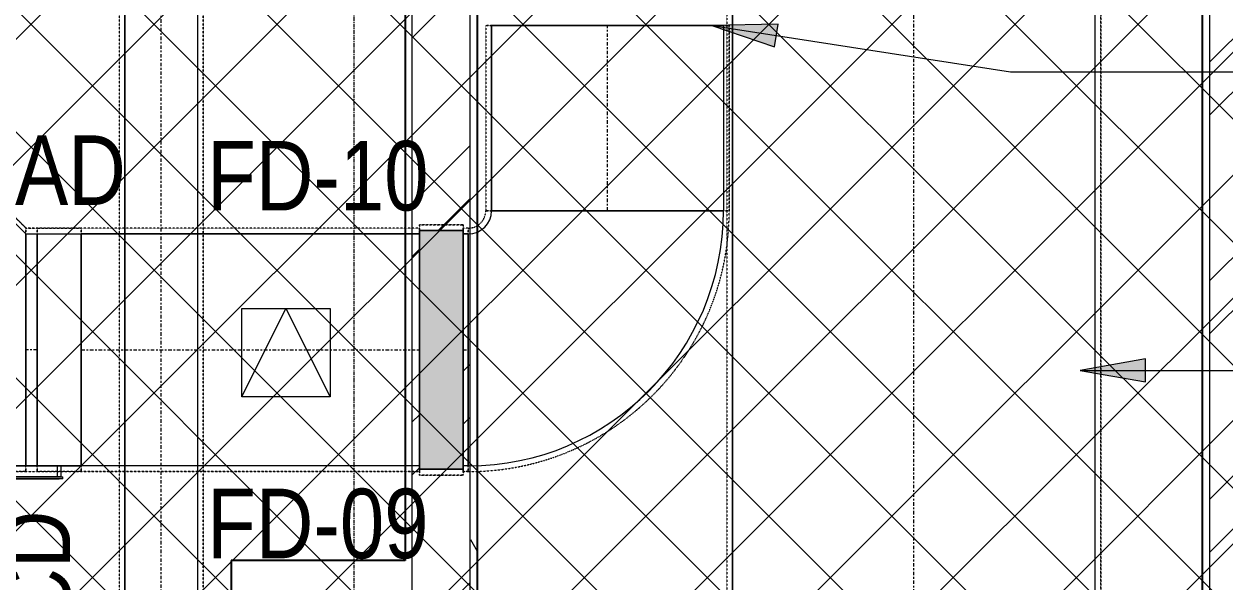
# Model space of a CAD drawing. Header units: inches. Extents: x -83664 to 20107, y -47222 to 19398.
# Drawn here: x -47112 to -42972, y -18410 to -16489 of the extents above; entities that cross this region are included whole.
import ezdxf

# ---------------------------------------------------------------- set-up
doc = ezdxf.new("R2010")
doc.units = ezdxf.units.IN
doc.header["$MEASUREMENT"] = 0
for name, pattern in [('Center', [29.999999, 12, -6, 6, -6]), ('Grid Line', [22.225, 12.7, -3.175, 3.175, -3.175]), ('Hidden 0_50', [1.0584, 0.5292, -0.5292])]:
    doc.linetypes.add(name, pattern=pattern)
doc.layers.add('A-DETL', color=7, linetype='Continuous', lineweight=18, true_color=0x00a600)
doc.layers.add('M-HVAC-DUCT', color=7, linetype='Continuous', lineweight=9, true_color=0xffe97f)
for name, color, linetype, lineweight in [('A-DETL-GENF', 7, 'Continuous', 9), ('A-WALL', 7, 'Continuous', 9), ('A-WALL-PATT', 7, 'Continuous', 25), ('G-ANNO-TEXT', 7, 'Continuous', 9), ('M-HVAC-DUCT-CNTR', 7, 'Center', 9), ('M-HVAC-DUCT-IDEN', 7, 'Continuous', 18), ('S-GRID', 7, 'Continuous', 9)]:
    doc.layers.add(name, color=color, linetype=linetype, lineweight=lineweight)
doc.styles.add('Arial Narrow_21', font='ARIALN.TTF', dxfattribs={"height": 240})
pattern_1 = [(0, (0, 0), (1219.2, 304.8), [50.292, -864.108, 50.292, -864.108, -4876.8]), (0, (0, 0), (1219.2, 304.8), [-1828.8, 50.292, -1778.508, 50.292, -864.108, -2133.6]), (0, (0, 0), (1219.2, 304.8), [-4572, 50.292, -559.308, 50.292, -1473.708]), (120, (457.2, 152.4), (-873.56454, 903.4582), [50.292, -864.108, 50.292, -864.108, -4876.8]), (120, (457.2, 152.4), (-873.56454, 903.4582), [-1828.8, 50.292, -1778.508, 50.292, -864.108, -2133.6]), (120, (457.2, 152.4), (-873.56454, 903.4582), [-4572, 50.292, -559.308, 50.292, -1473.708]), (240, (609.6, 762), (-345.63546, -1208.2582), [50.292, -864.108, 50.292, -864.108, -4876.8]), (240, (609.6, 762), (-345.63546, -1208.2582), [-1828.8, 50.292, -1778.508, 50.292, -864.108, -2133.6]), (240, (609.6, 762), (-345.63546, -1208.2582), [-4572, 50.292, -559.308, 50.292, -1473.708])]
pattern_2 = [(45, (0, 0), (-377.1708, 377.1708), []), (45, (0, 571.5), (-377.1708, 377.1708), [])]

# ---------------------------------------------------------------- blocks, each defined once
blk = doc.blocks.new('TEMW-ME-DMP-Volume Control Damper - Standard-8296306-FIRST FLOOR AC CONDITIONING LAYOUT - PART A')
at = {"layer": 'M-HVAC-DUCT', "color": 6, "true_color": 0xff00ff}
for p, q in [((-165.1, 438.1), (-165.1, 444.45)), ((-152.4, 444.45), (-165.1, 444.45)), ((-165.1, 438.1), (-152.4, 438.1)), ((0, 444.45), (-152.4, 444.45)), ((-152.4, 444.45), (0, 444.45)), ((0, 438.1), (-152.4, 438.1)), ((-152.4, 438.1), (0, 438.1)), ((-6.35, 400), (-6.35, 438.1)), ((6.35, 438.1), (-6.35, 438.1)), ((6.35, 438.1), (-6.35, 438.1)), ((12.7, 444.45), (0, 444.45)), ((0, 438.1), (12.7, 438.1)), ((6.35, 438.1), (6.35, 400)), ((12.7, 444.45), (12.7, 438.1)), ((-76.2, 400), (-76.2, -400)), ((-76.2, -400), (-76.2, 400)), ((76.2, 400), (-76.2, 400)), ((-76.2, 400), (76.2, 400)), ((-76.2, 400), (76.2, 400)), ((-6.35, 400), (6.35, 400)), ((-6.35, 400), (6.35, 400)), ((76.2, 400), (76.2, -400)), ((76.2, -400), (76.2, 400)), ((-76.2, -400), (76.2, -400)), ((-76.2, -400), (76.2, -400)), ((-76.2, -400), (76.2, -400))]:
    blk.add_line(p, q, dxfattribs=at)
blk = doc.blocks.new('M_Rectangular Elbow - Radius - 0_6 W-8296417-FIRST FLOOR AC CONDITIONING LAYOUT - PART A')
at = {"layer": 'M-HVAC-DUCT', "color": 6, "true_color": 0xff00ff}
for p, q in [((-400, 480), (400, 480)), ((400, 480), (-400, 480)), ((-480, 400), (-480, -400)), ((-480, -400), (-480, 400))]:
    blk.add_line(p, q, dxfattribs=at)
for radius in [80, 80, 880, 880]:
    blk.add_arc((-480, 480), radius, 270, 0, dxfattribs=at)
blk = doc.blocks.new('GCE-DA-Fire Damper-Rectangular - Standard-8296418-FIRST FLOOR AC CONDITIONING LAYOUT - PART A')
at = {"layer": 'A-DETL-GENF', "true_color": 0xff00ff}
blk.add_hatch(color=6, dxfattribs=at).paths.add_polyline_path([(75, -412), (-75, -412), (-75, 412), (75, 412)])
at = {"layer": 'A-DETL-GENF', "color": 6, "true_color": 0xff00ff}
for p, q in [((75, 412), (-75, 412)), ((-75, 412), (-75, -412)), ((75, -412), (75, 412)), ((-75, -412), (75, -412))]:
    blk.add_line(p, q, dxfattribs=at)
at = {"layer": 'M-HVAC-DUCT', "color": 6, "true_color": 0xff00ff}
for p, q in [((-75, -412), (-75, 412)), ((-75, 412), (75, 412)), ((75, 412), (75, -412)), ((75, -412), (-75, -412))]:
    blk.add_line(p, q, dxfattribs=at)
blk = doc.blocks.new('M_Rec Tap - Beveled - Standard-8348705-FIRST FLOOR AC CONDITIONING LAYOUT - PART A')
at = {"layer": 'M-HVAC-DUCT', "color": 6, "true_color": 0xff00ff}
for p, q in [((0, 500), (-6.096, 500)), ((-6.096, -400), (-6.096, 500)), ((-6.096, 500), (-6.096, -400)), ((-6.096, 500), (0, 500)), ((100, 400), (0, 500)), ((100, 400), (0, 500)), ((100, 400), (100, -400)), ((100, -400), (100, 400)), ((-6.096, -400), (100, -400)), ((100, -400), (-6.096, -400))]:
    blk.add_line(p, q, dxfattribs=at)
blk = doc.blocks.new('TEMW-SMBZ-HO-BM-HVAC-00002_rvt-1-FIRST FLOOR AC CONDITIONING LAYOUT - PART A')
at = {"layer": 'M-HVAC-DUCT', "color": 30, "linetype": 'Hidden 0_50', "true_color": 0xff7f00}
for p, q in [((106769.4, 85950.6), (106769.4, 76441.7)), ((106769.4, 85950.6), (106769.4, 76441.7)), ((108059.4, 76441.7), (108059.4, 85950.6)), ((108059.4, 85950.6), (108059.4, 76441.7))]:
    blk.add_line(p, q, dxfattribs=at)
at = {"layer": 'M-HVAC-DUCT', "color": 30, "true_color": 0xff7f00}
for p, q in [((106789.4, 76441.7), (106789.4, 85950.6)), ((106789.4, 85950.6), (106789.4, 76441.7)), ((108039.4, 85950.6), (108039.4, 76441.7)), ((108039.4, 85950.6), (108039.4, 76441.7))]:
    blk.add_line(p, q, dxfattribs=at)
at = {"layer": 'M-HVAC-DUCT', "color": 6, "linetype": 'Hidden 0_50', "true_color": 0xff00ff}
for p, q in [((104673, 81921.9), (104673, 78888)), ((104673, 81921.9), (104673, 78888)), ((104963, 78888), (104963, 81921.9)), ((104963, 81921.9), (104963, 78888)), ((106777.7, 81878.3), (105937.7, 81878.3)), ((105937.7, 81878.3), (106777.7, 81878.3)), ((105937.7, 81878.3), (105937.7, 81239.3)), ((105937.7, 81878.3), (105937.7, 81239.3)), ((106777.7, 81239.3), (106777.7, 81878.3)), ((106777.7, 81878.3), (106777.7, 81239.3)), ((104351.7, 81179.3), (104251.7, 81279.3)), ((104251.7, 81279.3), (104351.7, 81179.3)), ((106777.7, 81239.3), (105937.7, 81239.3)), ((105937.7, 81239.3), (106777.7, 81239.3)), ((106777.7, 81239.3), (105937.7, 81239.3)), ((105937.7, 81239.3), (106777.7, 81239.3)), ((104351.7, 81179.3), (104351.7, 80339.3)), ((104351.7, 80339.3), (104351.7, 81179.3)), ((104390.2, 81179.3), (104351.7, 81179.3)), ((104351.7, 81179.3), (104390.2, 81179.3)), ((104351.7, 80339.3), (104351.7, 81179.3)), ((104351.7, 81179.3), (104351.7, 80339.3)), ((104390.2, 81179.3), (104390.2, 80339.3)), ((104390.2, 80339.3), (104390.2, 81179.3)), ((104542.6, 81179.3), (104390.2, 81179.3)), ((104390.2, 81179.3), (104390.2, 80339.3)), ((104390.2, 80339.3), (104390.2, 81179.3)), ((104390.2, 81179.3), (104542.6, 81179.3)), ((104542.6, 80339.3), (104542.6, 81179.3)), ((104542.6, 81179.3), (104542.6, 80339.3)), ((105709.4, 81179.3), (104542.6, 81179.3)), ((105709.4, 81179.3), (104542.6, 81179.3)), ((104542.6, 80339.3), (104542.6, 81179.3)), ((104542.6, 81179.3), (104542.6, 80339.3)), ((105859.4, 81191.3), (105709.4, 81191.3)), ((105709.4, 81191.3), (105709.4, 80327.3)), ((105709.4, 80327.3), (105709.4, 81191.3)), ((105709.4, 81191.3), (105859.4, 81191.3)), ((105709.4, 80339.3), (105709.4, 81179.3)), ((105709.4, 81179.3), (105709.4, 80339.3)), ((105859.4, 80327.3), (105859.4, 81191.3)), ((105859.4, 81191.3), (105859.4, 80327.3)), ((105859.4, 80339.3), (105859.4, 81179.3)), ((105859.4, 81179.3), (105859.4, 80339.3)), ((105877.7, 81179.3), (105859.4, 81179.3)), ((105877.7, 81179.3), (105859.4, 81179.3)), ((105877.7, 81179.3), (105877.7, 80339.3)), ((105877.7, 80339.3), (105877.7, 81179.3)), ((105877.7, 80339.3), (105877.7, 81179.3)), ((105877.7, 81179.3), (105877.7, 80339.3)), ((104225.6, 80339.3), (104351.7, 80339.3)), ((104351.7, 80339.3), (104225.6, 80339.3)), ((104351.7, 80339.3), (104390.2, 80339.3)), ((104351.7, 80339.3), (104390.2, 80339.3)), ((104390.2, 80339.3), (104542.6, 80339.3)), ((104542.6, 80339.3), (104390.2, 80339.3)), ((104542.6, 80339.3), (105709.4, 80339.3)), ((105709.4, 80339.3), (104542.6, 80339.3)), ((105709.4, 80327.3), (105859.4, 80327.3)), ((105859.4, 80327.3), (105709.4, 80327.3)), ((105859.4, 80339.3), (105877.7, 80339.3)), ((105877.7, 80339.3), (105859.4, 80339.3))]:
    blk.add_line(p, q, dxfattribs=at)
at = {"layer": 'M-HVAC-DUCT', "color": 6, "true_color": 0xff00ff}
for p, q in [((104693, 78888), (104693, 81921.9)), ((104693, 81921.9), (104693, 78888)), ((104943, 81921.9), (104943, 78888)), ((104943, 81921.9), (104943, 78888)), ((105957.7, 81878.3), (106757.7, 81878.3)), ((106757.7, 81878.3), (105957.7, 81878.3)), ((105957.7, 81239.3), (105957.7, 81878.3)), ((105957.7, 81878.3), (105957.7, 81239.3)), ((106757.7, 81878.3), (106757.7, 81239.3)), ((106757.7, 81878.3), (106757.7, 81239.3)), ((105957.7, 81239.3), (106757.7, 81239.3)), ((106757.7, 81239.3), (105957.7, 81239.3)), ((104351.7, 80359.3), (104351.7, 81159.3)), ((104351.7, 81159.3), (104351.7, 80359.3)), ((104351.7, 81159.3), (104390.2, 81159.3)), ((104351.7, 81159.3), (104390.2, 81159.3)), ((104390.2, 80359.3), (104390.2, 81159.3)), ((104390.2, 81159.3), (104390.2, 80359.3)), ((104542.6, 81159.3), (104542.6, 80359.3)), ((104542.6, 80359.3), (104542.6, 81159.3)), ((104542.6, 81159.3), (105709.4, 81159.3)), ((105709.4, 81159.3), (104542.6, 81159.3)), ((105709.4, 81159.3), (105709.4, 80359.3)), ((105709.4, 80359.3), (105709.4, 81159.3)), ((105859.4, 81159.3), (105859.4, 80359.3)), ((105859.4, 80359.3), (105859.4, 81159.3)), ((105859.4, 81159.3), (105877.7, 81159.3)), ((105877.7, 81159.3), (105859.4, 81159.3)), ((105877.7, 81159.3), (105877.7, 80359.3)), ((105877.7, 80359.3), (105877.7, 81159.3)), ((104390.2, 80359.3), (104351.7, 80359.3)), ((104351.7, 80359.3), (104390.2, 80359.3)), ((105709.4, 80359.3), (104542.6, 80359.3)), ((105709.4, 80359.3), (104542.6, 80359.3)), ((105877.7, 80359.3), (105859.4, 80359.3)), ((105877.7, 80359.3), (105859.4, 80359.3))]:
    blk.add_line(p, q, dxfattribs=at)
at = {"layer": 'M-HVAC-DUCT', "color": 6, "linetype": 'Hidden 0_50', "true_color": 0xff00ff}
for radius in [60, 900, 900, 60]:
    blk.add_arc((105877.7, 81239.3), radius, 270, 0, dxfattribs=at)
at = {"layer": 'M-HVAC-DUCT-CNTR', "color": 30, "true_color": 0xff7f00}
blk.add_line((107414.4, 76441.7), (107414.4, 85950.6), dxfattribs=at)
at = {"layer": 'M-HVAC-DUCT-CNTR', "color": 6, "true_color": 0xff00ff}
for p, q in [((104818, 78888), (104818, 81921.9)), ((106357.7, 81239.3), (106357.7, 81878.3)), ((104390.2, 80759.3), (104351.7, 80759.3)), ((104542.6, 80759.3), (105709.4, 80759.3)), ((105859.4, 80759.3), (105877.7, 80759.3))]:
    blk.add_line(p, q, dxfattribs=at)
at = {"layer": 'M-HVAC-DUCT', "color": 6, "linetype": 'Hidden 0_50', "lineweight": 9, "true_color": 0xff00ff}
for name, p in [('M_Rec Tap - Beveled - Standard-8348705-FIRST FLOOR AC CONDITIONING LAYOUT - PART A', (104251.7, 80759.3)), ('M_Rectangular Elbow - Radius - 0_6 W-8296417-FIRST FLOOR AC CONDITIONING LAYOUT - PART A', (106357.7, 80759.3))]:
    blk.add_blockref(name, p, dxfattribs=at)
at = {"layer": 'M-HVAC-DUCT', "color": 6, "linetype": 'Hidden 0_50', "lineweight": 9, "true_color": 0xff00ff, "extrusion": (0, 0, -1), "rotation": 180}
blk.add_blockref('TEMW-ME-DMP-Volume Control Damper - Standard-8296306-FIRST FLOOR AC CONDITIONING LAYOUT - PART A', (-104466.4, 80759.3), dxfattribs=at)
at = {"layer": 'M-HVAC-DUCT', "color": 6, "linetype": 'Hidden 0_50', "lineweight": 9, "true_color": 0xff00ff, "extrusion": (0, 0, -1)}
blk.add_blockref('GCE-DA-Fire Damper-Rectangular - Standard-8296418-FIRST FLOOR AC CONDITIONING LAYOUT - PART A', (-105784.4, 80759.3), dxfattribs=at)
blk = doc.blocks.new('TEMW-SMBZ-HO-BM-HVAC-00002_rvt-2-FIRST FLOOR AC CONDITIONING LAYOUT - PART A')
at = {"layer": 'M-HVAC-DUCT', "color": 30, "linetype": 'Hidden 0_50', "true_color": 0xff7f00}
for p, q in [((106769.4, 85950.6), (106769.4, 76441.7)), ((106769.4, 85950.6), (106769.4, 76441.7)), ((108059.4, 76441.7), (108059.4, 85950.6)), ((108059.4, 85950.6), (108059.4, 76441.7))]:
    blk.add_line(p, q, dxfattribs=at)
at = {"layer": 'M-HVAC-DUCT', "color": 30, "true_color": 0xff7f00}
for p, q in [((106789.4, 76441.7), (106789.4, 85950.6)), ((106789.4, 85950.6), (106789.4, 76441.7)), ((108039.4, 85950.6), (108039.4, 76441.7)), ((108039.4, 85950.6), (108039.4, 76441.7))]:
    blk.add_line(p, q, dxfattribs=at)
at = {"layer": 'M-HVAC-DUCT', "color": 6, "linetype": 'Hidden 0_50', "true_color": 0xff00ff}
for p, q in [((104673, 81921.9), (104673, 78888)), ((104673, 81921.9), (104673, 78888)), ((104963, 78888), (104963, 81921.9)), ((104963, 81921.9), (104963, 78888)), ((106777.7, 81878.3), (105937.7, 81878.3)), ((105937.7, 81878.3), (106777.7, 81878.3)), ((105937.7, 81878.3), (105937.7, 81239.3)), ((105937.7, 81878.3), (105937.7, 81239.3)), ((106777.7, 81239.3), (106777.7, 81878.3)), ((106777.7, 81878.3), (106777.7, 81239.3)), ((104351.7, 81179.3), (104251.7, 81279.3)), ((104251.7, 81279.3), (104351.7, 81179.3)), ((106777.7, 81239.3), (105937.7, 81239.3)), ((105937.7, 81239.3), (106777.7, 81239.3)), ((106777.7, 81239.3), (105937.7, 81239.3)), ((105937.7, 81239.3), (106777.7, 81239.3)), ((104351.7, 81179.3), (104351.7, 80339.3)), ((104351.7, 80339.3), (104351.7, 81179.3)), ((104390.2, 81179.3), (104351.7, 81179.3)), ((104351.7, 81179.3), (104390.2, 81179.3)), ((104351.7, 80339.3), (104351.7, 81179.3)), ((104351.7, 81179.3), (104351.7, 80339.3)), ((104390.2, 81179.3), (104390.2, 80339.3)), ((104390.2, 80339.3), (104390.2, 81179.3)), ((104542.6, 81179.3), (104390.2, 81179.3)), ((104390.2, 81179.3), (104390.2, 80339.3)), ((104390.2, 80339.3), (104390.2, 81179.3)), ((104390.2, 81179.3), (104542.6, 81179.3)), ((104542.6, 80339.3), (104542.6, 81179.3)), ((104542.6, 81179.3), (104542.6, 80339.3)), ((105709.4, 81179.3), (104542.6, 81179.3)), ((105709.4, 81179.3), (104542.6, 81179.3)), ((104542.6, 80339.3), (104542.6, 81179.3)), ((104542.6, 81179.3), (104542.6, 80339.3)), ((105859.4, 81191.3), (105709.4, 81191.3)), ((105709.4, 81191.3), (105709.4, 80327.3)), ((105709.4, 80327.3), (105709.4, 81191.3)), ((105709.4, 81191.3), (105859.4, 81191.3)), ((105709.4, 80339.3), (105709.4, 81179.3)), ((105709.4, 81179.3), (105709.4, 80339.3)), ((105859.4, 80327.3), (105859.4, 81191.3)), ((105859.4, 81191.3), (105859.4, 80327.3)), ((105859.4, 80339.3), (105859.4, 81179.3)), ((105859.4, 81179.3), (105859.4, 80339.3)), ((105877.7, 81179.3), (105859.4, 81179.3)), ((105877.7, 81179.3), (105859.4, 81179.3)), ((105877.7, 81179.3), (105877.7, 80339.3)), ((105877.7, 80339.3), (105877.7, 81179.3)), ((105877.7, 80339.3), (105877.7, 81179.3)), ((105877.7, 81179.3), (105877.7, 80339.3)), ((104225.6, 80339.3), (104351.7, 80339.3)), ((104351.7, 80339.3), (104225.6, 80339.3)), ((104351.7, 80339.3), (104390.2, 80339.3)), ((104351.7, 80339.3), (104390.2, 80339.3)), ((104390.2, 80339.3), (104542.6, 80339.3)), ((104542.6, 80339.3), (104390.2, 80339.3)), ((104542.6, 80339.3), (105709.4, 80339.3)), ((105709.4, 80339.3), (104542.6, 80339.3)), ((105709.4, 80327.3), (105859.4, 80327.3)), ((105859.4, 80327.3), (105709.4, 80327.3)), ((105859.4, 80339.3), (105877.7, 80339.3)), ((105877.7, 80339.3), (105859.4, 80339.3))]:
    blk.add_line(p, q, dxfattribs=at)
at = {"layer": 'M-HVAC-DUCT', "color": 6, "true_color": 0xff00ff}
for p, q in [((104693, 78888), (104693, 81921.9)), ((104693, 81921.9), (104693, 78888)), ((104943, 81921.9), (104943, 78888)), ((104943, 81921.9), (104943, 78888)), ((105957.7, 81878.3), (106757.7, 81878.3)), ((106757.7, 81878.3), (105957.7, 81878.3)), ((105957.7, 81239.3), (105957.7, 81878.3)), ((105957.7, 81878.3), (105957.7, 81239.3)), ((106757.7, 81878.3), (106757.7, 81239.3)), ((106757.7, 81878.3), (106757.7, 81239.3)), ((105957.7, 81239.3), (106757.7, 81239.3)), ((106757.7, 81239.3), (105957.7, 81239.3)), ((104351.7, 80359.3), (104351.7, 81159.3)), ((104351.7, 81159.3), (104351.7, 80359.3)), ((104351.7, 81159.3), (104390.2, 81159.3)), ((104351.7, 81159.3), (104390.2, 81159.3)), ((104390.2, 80359.3), (104390.2, 81159.3)), ((104390.2, 81159.3), (104390.2, 80359.3)), ((104542.6, 81159.3), (104542.6, 80359.3)), ((104542.6, 80359.3), (104542.6, 81159.3)), ((104542.6, 81159.3), (105709.4, 81159.3)), ((105709.4, 81159.3), (104542.6, 81159.3)), ((105709.4, 81159.3), (105709.4, 80359.3)), ((105709.4, 80359.3), (105709.4, 81159.3)), ((105859.4, 81159.3), (105859.4, 80359.3)), ((105859.4, 80359.3), (105859.4, 81159.3)), ((105859.4, 81159.3), (105877.7, 81159.3)), ((105877.7, 81159.3), (105859.4, 81159.3)), ((105877.7, 81159.3), (105877.7, 80359.3)), ((105877.7, 80359.3), (105877.7, 81159.3)), ((104390.2, 80359.3), (104351.7, 80359.3)), ((104351.7, 80359.3), (104390.2, 80359.3)), ((105709.4, 80359.3), (104542.6, 80359.3)), ((105709.4, 80359.3), (104542.6, 80359.3)), ((105877.7, 80359.3), (105859.4, 80359.3)), ((105877.7, 80359.3), (105859.4, 80359.3))]:
    blk.add_line(p, q, dxfattribs=at)
at = {"layer": 'M-HVAC-DUCT', "color": 6, "linetype": 'Hidden 0_50', "true_color": 0xff00ff}
for radius in [60, 900, 900, 60]:
    blk.add_arc((105877.7, 81239.3), radius, 270, 0, dxfattribs=at)
at = {"layer": 'M-HVAC-DUCT-CNTR', "color": 30, "true_color": 0xff7f00}
blk.add_line((107414.4, 76441.7), (107414.4, 85950.6), dxfattribs=at)
at = {"layer": 'M-HVAC-DUCT-CNTR', "color": 6, "true_color": 0xff00ff}
for p, q in [((104818, 78888), (104818, 81921.9)), ((106357.7, 81239.3), (106357.7, 81878.3)), ((104390.2, 80759.3), (104351.7, 80759.3)), ((104542.6, 80759.3), (105709.4, 80759.3)), ((105859.4, 80759.3), (105877.7, 80759.3))]:
    blk.add_line(p, q, dxfattribs=at)
at = {"layer": 'M-HVAC-DUCT', "color": 6, "linetype": 'Hidden 0_50', "lineweight": 9, "true_color": 0xff00ff}
for name, p in [('M_Rec Tap - Beveled - Standard-8348705-FIRST FLOOR AC CONDITIONING LAYOUT - PART A', (104251.7, 80759.3)), ('M_Rectangular Elbow - Radius - 0_6 W-8296417-FIRST FLOOR AC CONDITIONING LAYOUT - PART A', (106357.7, 80759.3))]:
    blk.add_blockref(name, p, dxfattribs=at)
at = {"layer": 'M-HVAC-DUCT', "color": 6, "linetype": 'Hidden 0_50', "lineweight": 9, "true_color": 0xff00ff, "extrusion": (0, 0, -1), "rotation": 180}
blk.add_blockref('TEMW-ME-DMP-Volume Control Damper - Standard-8296306-FIRST FLOOR AC CONDITIONING LAYOUT - PART A', (-104466.4, 80759.3), dxfattribs=at)
at = {"layer": 'M-HVAC-DUCT', "color": 6, "linetype": 'Hidden 0_50', "lineweight": 9, "true_color": 0xff00ff, "extrusion": (0, 0, -1)}
blk.add_blockref('GCE-DA-Fire Damper-Rectangular - Standard-8296418-FIRST FLOOR AC CONDITIONING LAYOUT - PART A', (-105784.4, 80759.3), dxfattribs=at)
blk = doc.blocks.new('SMBZ_Hospital Arch Model_2026_01_29_rvt-1-FIRST FLOOR AC CONDITIONING LAYOUT - PART A')
at = {"layer": 'A-WALL-PATT', "lineweight": 9, "true_color": 0xbbbbbb}
h = blk.add_hatch(dxfattribs=at)
h.set_pattern_fill('FP_13', color=9, style=0, pattern_type=2)
h.set_pattern_definition(pattern_1)
h.paths.add_polyline_path([(108409.4, 75082.7), (108434.4, 75082.7), (108434.4, 94830.7), (108409.4, 94830.7), (108409.4, 75119.3)])
h = blk.add_hatch(dxfattribs=at)
h.set_pattern_fill('FP_12', color=9, style=0, pattern_type=2)
h.set_pattern_definition(pattern_2)
h.paths.add_polyline_path([(108634.4, 75082.7), (108634.4, 94805.7), (108434.4, 94805.7), (108434.4, 75082.7)])
h = blk.add_hatch(dxfattribs=at)
h.set_pattern_fill('FP_12', color=9, style=0, pattern_type=2)
h.set_pattern_definition(pattern_2)
h.paths.add_polyline_path([(105709.4, 57932.7), (105709.4, 59448.1), (105859.4, 59448.1), (105859.4, 57932.7), (105884.4, 57932.7), (105884.4, 83707.7), (105684.4, 83707.7), (105684.4, 57932.7)])
h.paths.add_polyline_path([(105847.3, 62670.6), (105709.4, 62670.6), (105709.4, 64220.6), (105859.4, 64220.6), (105859.4, 62670.6)])
h.paths.add_polyline_path([(105859.4, 65380.5), (105709.4, 65380.5), (105709.4, 65654.5), (105859.4, 65654.5)])
h.paths.add_polyline_path([(105859.4, 66975.6), (105709.4, 66975.6), (105709.4, 67249.6), (105859.4, 67249.6)])
h.paths.add_polyline_path([(105859.4, 76550.8), (105709.4, 76550.8), (105709.4, 78200.8), (105859.4, 78200.8)])
h.paths.add_polyline_path([(105859.4, 80347.3), (105709.4, 80347.3), (105709.4, 81171.3), (105859.4, 81171.3)])
h = blk.add_hatch(dxfattribs=at)
h.set_pattern_fill('FP_13', color=9, style=0, pattern_type=2)
h.set_pattern_definition(pattern_1)
h.paths.add_polyline_path([(105884.4, 57932.7), (105909.4, 57932.7), (105909.4, 83732.7), (105884.4, 83732.7), (105884.4, 58109.2)])
h = blk.add_hatch(dxfattribs=at)
h.set_pattern_fill('FP_13', color=9, style=0, pattern_type=2)
h.set_pattern_definition(pattern_1)
h.paths.add_polyline_path([(105684.4, 57932.7), (105684.4, 83482.7), (105659.4, 83482.7), (105659.4, 57932.7)])
h = blk.add_hatch(dxfattribs=at)
h.set_pattern_fill('FP_13', color=9, style=0, pattern_type=2)
h.set_pattern_definition(pattern_1)
h.paths.add_polyline_path([(105659.4, 79182.7), (105659.4, 80032.7), (105059.4, 80032.7), (105059.4, 79182.7)])
at = {"layer": 'A-WALL', "color": 9, "lineweight": 25, "true_color": 0xbbbbbb}
for p, q in [((108409.4, 94830.7), (108409.4, 75082.7)), ((105909.4, 61182.7), (105909.4, 83732.7)), ((105659.4, 83482.7), (105659.4, 80032.7)), ((105659.4, 80032.7), (105059.4, 80032.7)), ((105059.4, 80032.7), (105059.4, 79182.7))]:
    blk.add_line(p, q, dxfattribs=at)
at = {"layer": 'A-WALL', "color": 9, "true_color": 0xbbbbbb}
for p, q in [((108409.4, 94830.7), (108409.4, 75082.7)), ((108434.4, 94805.7), (108434.4, 75082.7)), ((105884.4, 61182.7), (105884.4, 83707.7)), ((105909.4, 61182.7), (105909.4, 83732.7)), ((105659.4, 83482.7), (105659.4, 80032.7)), ((105684.4, 61182.7), (105684.4, 83482.7)), ((105059.4, 79182.7), (105059.4, 80032.7)), ((105059.4, 80032.7), (105659.4, 80032.7))]:
    blk.add_line(p, q, dxfattribs=at)

msp = doc.modelspace()

# ---------------------------------------------------------------- hatches: boundary and pattern name
at = {"layer": 'A-DETL-GENF', "true_color": 0xff0000}
h = msp.add_hatch(dxfattribs=at)
h.set_pattern_fill('FP_59', color=1, style=0, pattern_type=2)
h.set_pattern_definition([(45, (-151456.65, -98372.2), (-212.13203, 212.13203), []), (135, (-151456.65, -98372.2), (-212.13203, -212.13203), [])])
h.paths.add_polyline_path([(-62993, -37189.5), (-27297.3, -37189.5), (-27297.3, -98.4), (-62993, -98.4), (-62993, -33333)])
at = {"layer": 'M-HVAC-DUCT-IDEN', "lineweight": 9}
for points in [[(-44738.9, -16493.9), (-44522.7, -16567.6), (-44510.5, -16489.2)], [(-43468.6, -17683.9), (-43243.6, -17723.6), (-43243.6, -17644.2)]]:
    msp.add_hatch(color=256, dxfattribs=at).paths.add_polyline_path(points)

# ---------------------------------------------------------------- linework, layer by layer
at = {"layer": 'A-DETL', "color": 7, "lineweight": 9}
for p, q in [((-46360.6, -17469.9), (-46055.3, -17469.9)), ((-46360.6, -17775.3), (-46360.6, -17469.9)), ((-46360.6, -17775.3), (-46207.9, -17469.9)), ((-46207.9, -17469.9), (-46055.3, -17775.3)), ((-46055.3, -17469.9), (-46055.3, -17775.3)), ((-46055.3, -17775.3), (-46360.6, -17775.3))]:
    msp.add_line(p, q, dxfattribs=at)
at = {"layer": 'M-HVAC-DUCT-IDEN', "lineweight": 9}
for p, q in [((-44510.5, -16489.2), (-44738.9, -16493.9)), ((-44738.9, -16493.9), (-44522.7, -16567.6)), ((-44738.9, -16493.9), (-43708.9, -16653.9)), ((-44522.7, -16567.6), (-44510.5, -16489.2)), ((-43708.9, -16653.9), (-42711.3, -16653.9)), ((-43243.6, -17644.2), (-43468.6, -17683.9)), ((-43243.6, -17723.6), (-43243.6, -17644.2)), ((-43468.6, -17683.9), (-43243.6, -17723.6)), ((-43468.6, -17683.9), (-42747.8, -17683.9))]:
    msp.add_line(p, q, dxfattribs=at)
at = {"layer": 'S-GRID', "color": 254, "linetype": 'Grid Line', "true_color": 0xdcdcdc}
msp.add_line((-45972.3, -44103.7), (-45972.3, 15149.1), dxfattribs=at)

# ---------------------------------------------------------------- block references
at = {"lineweight": 5}
for name in ['SMBZ_Hospital Arch Model_2026_01_29_rvt-1-FIRST FLOOR AC CONDITIONING LAYOUT - PART A', 'TEMW-SMBZ-HO-BM-HVAC-00002_rvt-1-FIRST FLOOR AC CONDITIONING LAYOUT - PART A', 'TEMW-SMBZ-HO-BM-HVAC-00002_rvt-2-FIRST FLOOR AC CONDITIONING LAYOUT - PART A']:
    msp.add_blockref(name, (-151456.7, -98372.2), dxfattribs=at)

# ---------------------------------------------------------------- texts
at = {"layer": 'G-ANNO-TEXT', "char_height": 240, "attachment_point": 1, "style": 'Arial Narrow_21'}
for s, insert, width in [('AD', (-47142.3, -16872.8), 481.012), ('FD-10', (-46479.8, -16891.9), 974.05), ('FD-09', (-46479.8, -18091.9), 974.05)]:
    msp.add_mtext(s, dxfattribs=dict(at, insert=insert, width=width))
at = {"layer": 'G-ANNO-TEXT', "insert": (-47192.5, -18747.6), "char_height": 240, "width": 733.544, "attachment_point": 1, "rotation": 90, "style": 'Arial Narrow_21'}
msp.add_mtext('VCD', dxfattribs=at)

doc.saveas('drawing.dxf')
